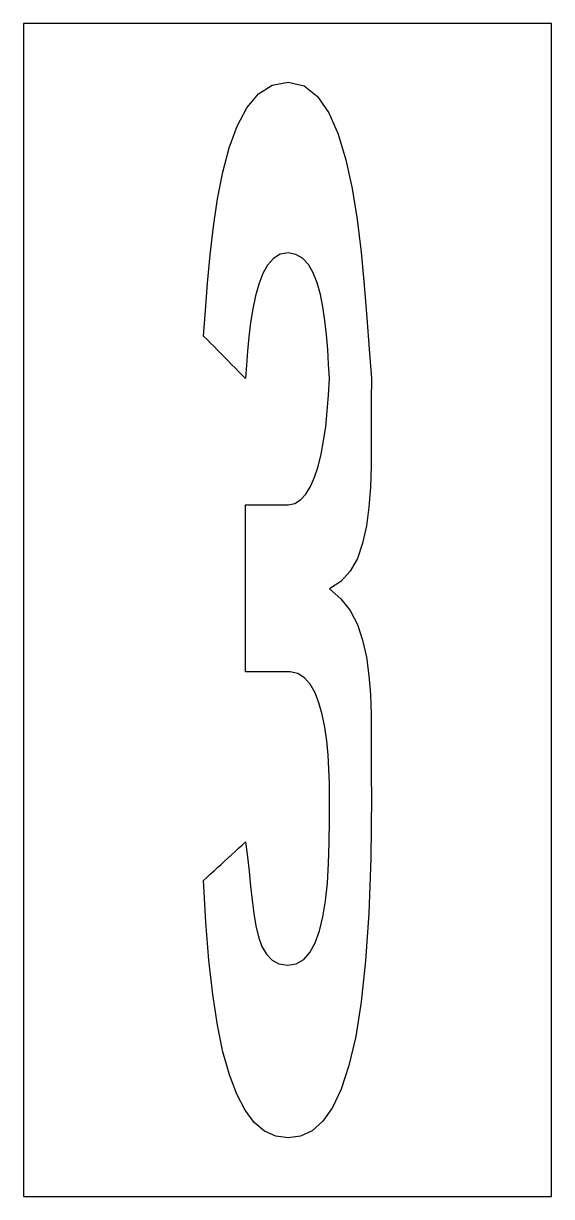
# Model space of a CAD drawing. Extents: x 0 to 18, y 0 to 40.
import ezdxf

# ---------------------------------------------------------------- set-up
doc = ezdxf.new("R2010")
doc.units = 0
doc.layers.add('CUT', color=7, linetype='Continuous')
doc.layers.add('OUTSIDE', color=1, linetype='Continuous')

msp = doc.modelspace()

# ---------------------------------------------------------------- linework, layer by layer
at = {"layer": 'CUT'}
msp.add_lwpolyline([(6.2048, 30.2163), (6.2762, 31.1451), (6.3655, 32.106), (6.4763, 33.074), (6.6192, 34.0242), (6.7978, 34.928), (7.0157, 35.7638), (7.2872, 36.5033), (7.6194, 37.1213), (8.0123, 37.5963), (8.4767, 37.8964), (9.0196, 38), (9.5626, 37.8714), (10.0198, 37.5106), (10.4056, 36.9534), (10.7271, 36.2211), (10.9879, 35.353), (11.1987, 34.3743), (11.3701, 33.3134), (11.5059, 32.206), (11.613, 31.0808), (11.7023, 29.9663), (11.7809, 28.891), (11.8595, 27.8909), (11.8524, 27.1514), (11.8559, 26.3977), (11.8559, 25.6475), (11.8488, 24.9081), (11.8273, 24.1901), (11.7773, 23.5043), (11.6916, 22.8649), (11.5594, 22.279), (11.3808, 21.7611), (11.1344, 21.3217), (10.82, 20.9716), (10.4271, 20.718), (10.82, 20.3858), (11.1344, 19.9821), (11.3808, 19.507), (11.5594, 18.9748), (11.6916, 18.3961), (11.7773, 17.771), (11.8273, 17.1173), (11.8488, 16.435), (11.8559, 15.7384), (11.8559, 15.0312), (11.8524, 14.3274), (11.8595, 13.6273), (11.8381, 11.5233), (11.7702, 9.6622), (11.663, 8.0405), (11.513, 6.6438), (11.3237, 5.4543), (11.0951, 4.4648), (10.8307, 3.661), (10.5342, 3.0323), (10.202, 2.5644), (9.8377, 2.2429), (9.4412, 2.0607), (9.0196, 2), (8.6017, 2.0572), (8.2159, 2.2322), (7.8694, 2.5287), (7.5515, 2.9466), (7.2693, 3.486), (7.0192, 4.1469), (6.7978, 4.9327), (6.6085, 5.8472), (6.4513, 6.8867), (6.3191, 8.0548), (6.2155, 9.3515), (6.1405, 10.7767), (6.2584, 10.8875), (6.3798, 10.9982), (6.4977, 11.1054), (6.6156, 11.2161), (6.7371, 11.3269), (6.8549, 11.434), (6.9728, 11.5448), (7.0943, 11.6555), (7.2121, 11.7627), (7.33, 11.8734), (7.4515, 11.9841), (7.5694, 12.0949), (7.6372, 11.5876), (7.6908, 11.0839), (7.7408, 10.5874), (7.7908, 10.1088), (7.848, 9.6551), (7.9194, 9.2336), (8.0123, 8.8585), (8.1302, 8.5299), (8.2802, 8.262), (8.4731, 8.0583), (8.7089, 7.9297), (8.9982, 7.8869), (9.2947, 7.9369), (9.5519, 8.0869), (9.7662, 8.3263), (9.9448, 8.6513), (10.0913, 9.055), (10.2056, 9.5336), (10.2949, 10.0802), (10.3592, 10.691), (10.4021, 11.3554), (10.4235, 12.0699), (10.4342, 12.8307), (10.4271, 13.6273), (10.4271, 14.0953), (10.4128, 14.5739), (10.3842, 15.0597), (10.3378, 15.5384), (10.2699, 15.9992), (10.1842, 16.435), (10.0734, 16.8315), (9.9377, 17.178), (9.7734, 17.4709), (9.5769, 17.6924), (9.3519, 17.8353), (9.0911, 17.8889), (8.9661, 17.8889), (8.8375, 17.8889), (8.7124, 17.8889), (8.5838, 17.8889), (8.4588, 17.8889), (8.3302, 17.8889), (8.2052, 17.8889), (8.0766, 17.8889), (7.9516, 17.8889), (7.823, 17.8889), (7.698, 17.8889), (7.5694, 17.8889), (7.5694, 18.364), (7.5694, 18.8391), (7.5694, 19.3106), (7.5694, 19.7857), (7.5694, 20.2608), (7.5694, 20.7359), (7.5694, 21.211), (7.5694, 21.686), (7.5694, 22.1611), (7.5694, 22.6327), (7.5694, 23.1078), (7.5694, 23.5829), (7.6908, 23.5829), (7.8123, 23.5829), (7.9337, 23.5829), (8.0516, 23.5829), (8.1731, 23.5829), (8.2945, 23.5829), (8.416, 23.5829), (8.5374, 23.5829), (8.6589, 23.5829), (8.7767, 23.5829), (8.8982, 23.5829), (9.0196, 23.5829), (9.2447, 23.6329), (9.4483, 23.7579), (9.6269, 23.9544), (9.7877, 24.2115), (9.9234, 24.5295), (10.0449, 24.8974), (10.1449, 25.3118), (10.2306, 25.769), (10.302, 26.262), (10.3556, 26.7835), (10.3985, 27.3265), (10.4271, 27.8909), (10.4021, 28.3874), (10.3735, 28.8875), (10.3306, 29.384), (10.277, 29.8698), (10.2092, 30.3342), (10.1199, 30.7628), (10.0127, 31.1558), (9.877, 31.4951), (9.7126, 31.7773), (9.5162, 31.9917), (9.2876, 32.1274), (9.0196, 32.1774), (8.7517, 32.131), (8.5195, 31.9881), (8.3231, 31.763), (8.1588, 31.4701), (8.0194, 31.1129), (7.9087, 30.7093), (7.8158, 30.2663), (7.7444, 29.7984), (7.6837, 29.3161), (7.6372, 28.8303), (7.6015, 28.3517), (7.5694, 27.8909), (7.4515, 28.0123), (7.33, 28.1338), (7.2121, 28.2552), (7.0943, 28.3731), (6.9728, 28.4945), (6.8549, 28.616), (6.7371, 28.7374), (6.6156, 28.8589), (6.4977, 28.9804), (6.3798, 29.1018), (6.2584, 29.2233), (6.1405, 29.3411)], close=True, dxfattribs=at)
at = {"layer": 'OUTSIDE'}
msp.add_lwpolyline([(0, 0), (18, 0), (18, 40), (0, 40)], close=True, dxfattribs=at)

doc.saveas('drawing.dxf')
